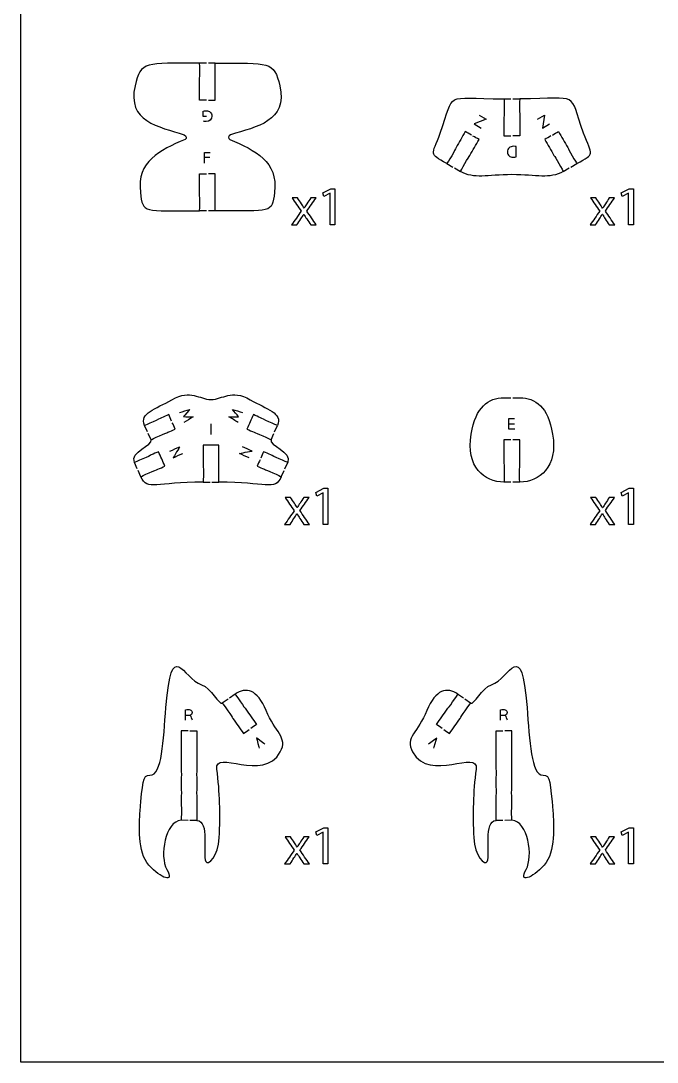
# Model space of a CAD drawing. Extents: x 0 to 710, y 0 to 350.
# Drawn here: x 0 to 120.6, y 0.4 to 197.8 of the extents above; entities that cross this region are included whole.
import ezdxf

# ---------------------------------------------------------------- set-up
doc = ezdxf.new("R2010")
doc.units = 0
doc.header["$MEASUREMENT"] = 0
doc.layers.add('DEFAULT', color=18, linetype='CONTINUOUS')

msp = doc.modelspace()

# ---------------------------------------------------------------- linework, layer by layer
at = {"layer": 'DEFAULT', "color": 18}
for points in [[(710, 0.35), (0, 0.35), (0, 350.35), (710, 350.35)], [(185, 0.35), (0, 0.35), (0, 350.35), (185, 350.35)]]:
    msp.add_lwpolyline(points, close=True, dxfattribs=at)
at = {"layer": 'DEFAULT', "color": 1}
for points in [[(35.19, 189.8), (33.86, 189.8)], [(36.86, 189.8), (35.54, 189.8)], [(91.57, 183.05), (92.9, 183.05)], [(93.25, 183.05), (94.57, 183.05)], [(80.74, 170.77), (81.89, 170.11)], [(82.19, 169.94), (83.34, 169.27)], [(102.81, 169.27), (103.95, 169.94)], [(104.26, 170.11), (105.4, 170.77)], [(35.19, 161.8), (33.86, 161.8)], [(36.86, 161.8), (35.54, 161.8)], [(24, 119.9), (23.46, 121.11)], [(48.1, 119.9), (48.65, 121.11)], [(24.69, 118.37), (24.15, 119.58)], [(47.42, 118.37), (47.96, 119.58)], [(22.07, 112.88), (21.52, 114.09)], [(50.04, 112.88), (50.58, 114.09)], [(22.75, 111.35), (22.21, 112.56)], [(49.36, 111.35), (49.9, 112.56)], [(34.55, 110.36), (35.88, 110.36)], [(36.22, 110.36), (37.55, 110.36)], [(92.89, 110.36), (91.57, 110.36)], [(94.57, 110.36), (93.25, 110.36)], [(39.27, 69.18), (38.18, 68.41)], [(40.64, 70.14), (39.56, 69.38)], [(83.88, 69.38), (82.79, 70.14)], [(85.25, 68.42), (84.16, 69.17)], [(31.7, 46.21), (30.37, 46.24)], [(33.38, 46.17), (32.05, 46.2)], [(91.38, 46.2), (90.06, 46.17)], [(93.06, 46.24), (91.73, 46.21)]]:
    msp.add_lwpolyline(points, dxfattribs=at)
at = {"layer": 'DEFAULT', "color": 18}
for points in [[(86.87, 179.93), (88.18, 179.17), (85.92, 178.28), (87.24, 177.51)], [(97.94, 179.16), (99.26, 179.92), (98.89, 177.51), (100.22, 178.28)], [(34.82, 170.83), (34.82, 172.85), (35.91, 172.85)], [(34.82, 171.96), (35.84, 171.96)], [(36.05, 119.39), (36.05, 121.41)], [(93.64, 120.39), (92.5, 120.39), (92.5, 122.42), (93.59, 122.42)], [(93.55, 121.34), (92.5, 121.34)]]:
    msp.add_lwpolyline(points, dxfattribs=at)
at = {"layer": 'DEFAULT', "color": 5}
for points in [[(58.63, 165.13), (58.61, 165.13), (57.41, 164.49), (57.23, 165.2), (58.73, 166), (59.53, 166), (59.53, 159.12), (58.63, 159.12)], [(115.2, 165.13), (115.18, 165.13), (113.99, 164.49), (113.81, 165.2), (115.31, 166), (116.1, 166), (116.1, 159.12), (115.2, 159.12)], [(57.31, 108.33), (57.29, 108.33), (56.09, 107.69), (55.91, 108.4), (57.42, 109.2), (58.21, 109.2), (58.21, 102.32), (57.31, 102.32)], [(115.2, 108.33), (115.18, 108.33), (113.99, 107.69), (113.81, 108.4), (115.31, 109.2), (116.1, 109.2), (116.1, 102.32), (115.2, 102.32)], [(57.31, 43.95), (57.29, 43.95), (56.09, 43.31), (55.91, 44.01), (57.42, 44.82), (58.21, 44.82), (58.21, 37.94), (57.31, 37.94)], [(115.2, 43.95), (115.18, 43.95), (113.99, 43.31), (113.81, 44.01), (115.31, 44.82), (116.1, 44.82), (116.1, 37.94), (115.2, 37.94)]]:
    msp.add_lwpolyline(points, close=True, dxfattribs=at)
at = {"layer": 'DEFAULT', "color": 1}
for points, knots in [([(35.19, 182.8), (34.75, 182.8), (34.3, 182.8), (33.86, 182.8), (33.86, 183.97), (33.86, 185.13), (33.86, 186.3), (33.86, 186.57), (33.91, 187.08), (33.91, 188.05), (33.91, 189.02), (33.89, 189.8), (33.86, 189.8), (23.61, 189.8), (22.73, 190.24), (21.65, 185.51), (20.1, 178.68), (26.06, 177.82), (30.97, 176.21), (31.42, 176.06), (31.49, 175.52), (31.13, 175.36), (26.27, 173.24), (21.95, 171.19), (22.66, 165.3), (23.14, 161.25), (23.07, 161.8), (33.86, 161.8), (33.89, 161.8), (33.91, 162.58), (33.91, 163.55), (33.91, 164.52), (33.86, 165.03), (33.86, 165.3), (33.86, 166.47), (33.86, 167.63), (33.86, 168.8), (34.3, 168.8), (34.75, 168.8), (35.19, 168.8)], [0, 0, 0, 0, 3.75, 3.75, 3.75, 13.67, 13.67, 13.67, 14.67, 14.67, 14.67, 15.67, 15.67, 15.67, 16.67, 16.67, 16.67, 17.67, 17.67, 17.67, 18.67, 18.67, 18.67, 19.67, 19.67, 19.67, 20.67, 20.67, 20.67, 21.67, 21.67, 21.67, 22.67, 22.67, 22.67, 32.59, 32.59, 32.59, 36.34, 36.34, 36.34, 36.34]), ([(35.54, 182.8), (35.98, 182.8), (36.42, 182.8), (36.86, 182.8), (36.86, 183.97), (36.86, 185.13), (36.86, 186.3), (36.86, 186.57), (36.81, 187.08), (36.81, 188.05), (36.81, 189.02), (36.84, 189.8), (36.86, 189.8), (47.12, 189.8), (48, 190.24), (49.07, 185.51), (50.62, 178.68), (44.67, 177.82), (39.76, 176.21), (39.3, 176.06), (39.24, 175.52), (39.6, 175.36), (44.46, 173.24), (48.78, 171.19), (48.07, 165.3), (47.58, 161.25), (47.66, 161.8), (36.86, 161.8), (36.83, 161.8), (36.81, 162.58), (36.81, 163.55), (36.81, 164.52), (36.86, 165.03), (36.86, 165.3), (36.86, 166.47), (36.86, 167.63), (36.86, 168.8), (36.42, 168.8), (35.98, 168.8), (35.54, 168.8)], [0, 0, 0, 0, 3.76, 3.76, 3.76, 13.68, 13.68, 13.68, 14.68, 14.68, 14.68, 15.68, 15.68, 15.68, 16.68, 16.68, 16.68, 17.68, 17.68, 17.68, 18.68, 18.68, 18.68, 19.68, 19.68, 19.68, 20.68, 20.68, 20.68, 21.68, 21.68, 21.68, 22.68, 22.68, 22.68, 32.6, 32.6, 32.6, 36.36, 36.36, 36.36, 36.36]), ([(85.39, 176.17), (85, 176.39), (84.62, 176.61), (84.24, 176.83), (83.65, 175.82), (83.07, 174.81), (82.49, 173.8), (82.35, 173.57), (82.14, 173.09), (81.66, 172.26), (81.18, 171.44), (80.77, 170.77), (80.74, 170.77), (77.22, 172.78), (77.88, 172.14), (79.5, 176.56), (82.46, 184.66), (79.73, 183.05), (91.57, 183.05), (91.6, 183.05), (91.62, 182.27), (91.62, 181.3), (91.62, 180.34), (91.57, 179.82), (91.57, 179.55), (91.57, 178.39), (91.57, 177.22), (91.57, 176.05), (92.01, 176.05), (92.45, 176.05), (92.89, 176.05)], [0, 0, 0, 0, 3.763243, 3.763243, 3.763243, 13.682402, 13.682402, 13.682402, 14.682402, 14.682402, 14.682402, 15.682402, 15.682402, 15.682402, 16.682402, 16.682402, 16.682402, 17.682402, 17.682402, 17.682402, 18.682402, 18.682402, 18.682402, 19.682402, 19.682402, 19.682402, 29.602402, 29.602402, 29.602402, 33.332402, 33.332402, 33.332402, 33.332402]), ([(100.77, 176.18), (101.14, 176.4), (101.52, 176.61), (101.9, 176.83), (102.49, 175.82), (103.07, 174.81), (103.65, 173.8), (103.79, 173.57), (104, 173.09), (104.48, 172.26), (104.96, 171.44), (105.37, 170.77), (105.4, 170.77), (108.92, 172.78), (108.26, 172.14), (106.65, 176.56), (103.68, 184.66), (106.42, 183.05), (94.57, 183.05), (94.55, 183.05), (94.52, 182.27), (94.52, 181.3), (94.52, 180.34), (94.57, 179.82), (94.57, 179.55), (94.57, 178.39), (94.57, 177.22), (94.57, 176.05), (94.13, 176.05), (93.68, 176.05), (93.24, 176.05)], [0, 0, 0, 0, 3.718602, 3.718602, 3.718602, 13.642764, 13.642764, 13.642764, 14.642764, 14.642764, 14.642764, 15.642764, 15.642764, 15.642764, 16.642764, 16.642764, 16.642764, 17.642764, 17.642764, 17.642764, 18.642764, 18.642764, 18.642764, 19.642764, 19.642764, 19.642764, 29.562764, 29.562764, 29.562764, 33.342764, 33.342764, 33.342764, 33.342764]), ([(100.46, 176), (100.07, 175.78), (99.69, 175.56), (99.3, 175.33), (99.89, 174.32), (100.47, 173.31), (101.05, 172.3), (101.19, 172.07), (101.49, 171.65), (101.97, 170.81), (102.45, 169.98), (102.83, 169.28), (102.8, 169.27), (100.2, 167.77), (97.82, 168.67), (93.07, 168.67), (88.33, 168.67), (85.93, 167.77), (83.34, 169.27), (83.31, 169.28), (83.68, 169.98), (84.17, 170.81), (84.65, 171.65), (84.95, 172.07), (85.08, 172.3), (85.67, 173.31), (86.25, 174.32), (86.84, 175.33), (86.46, 175.55), (86.07, 175.77), (85.69, 175.99)], [0, 0, 0, 0, 3.799224, 3.799224, 3.799224, 13.723386, 13.723386, 13.723386, 14.723386, 14.723386, 14.723386, 15.723386, 15.723386, 15.723386, 16.723386, 16.723386, 16.723386, 17.723386, 17.723386, 17.723386, 18.723386, 18.723386, 18.723386, 19.723386, 19.723386, 19.723386, 29.647548, 29.647548, 29.647548, 33.397135, 33.397135, 33.397135, 33.397135]), ([(28.57, 121.94), (28.39, 122.35), (28.21, 122.75), (28.03, 123.15), (27.57, 122.95), (27.11, 122.74), (26.66, 122.54), (26.41, 122.43), (25.97, 122.17), (25.08, 121.78), (24.2, 121.38), (23.48, 121.09), (23.46, 121.11), (22.43, 123.43), (25.49, 124.2), (28.64, 125.98), (32.31, 128.05), (33.73, 126.03), (36.05, 126.03), (38.37, 126.03), (39.79, 128.05), (43.47, 125.98), (46.62, 124.2), (49.68, 123.43), (48.64, 121.11), (48.63, 121.09), (47.91, 121.38), (47.02, 121.78), (46.14, 122.17), (45.7, 122.43), (45.45, 122.54), (44.99, 122.74), (44.53, 122.95), (44.08, 123.15), (43.67, 122.24), (43.26, 121.33), (42.85, 120.41), (43.31, 120.21), (43.77, 120), (44.22, 119.8), (44.47, 119.69), (44.96, 119.52), (45.84, 119.13), (46.72, 118.74), (47.42, 118.4), (47.42, 118.37), (46.97, 117.37), (51.48, 116.1), (50.58, 114.09), (50.57, 114.07), (49.85, 114.37), (48.97, 114.76), (48.08, 115.15), (47.63, 115.41), (47.39, 115.52), (46.93, 115.72), (46.48, 115.93), (46.02, 116.13), (45.84, 115.73), (45.66, 115.33), (45.48, 114.92)], [0, 0, 0, 0, 3.746638, 3.746638, 3.746638, 8.008058, 8.008058, 8.008058, 9.008058, 9.008058, 9.008058, 10.008058, 10.008058, 10.008058, 11.008058, 11.008058, 11.008058, 12.008058, 12.008058, 12.008058, 13.008058, 13.008058, 13.008058, 14.008058, 14.008058, 14.008058, 15.008058, 15.008058, 15.008058, 16.008058, 16.008058, 16.008058, 20.260352, 20.260352, 20.260352, 28.760852, 28.760852, 28.760852, 33.013145, 33.013145, 33.013145, 34.013145, 34.013145, 34.013145, 35.013145, 35.013145, 35.013145, 36.013145, 36.013145, 36.013145, 37.013145, 37.013145, 37.013145, 38.013145, 38.013145, 38.013145, 42.270492, 42.270492, 42.270492, 46.017131, 46.017131, 46.017131, 46.017131]), ([(92.89, 118.36), (92.45, 118.36), (92.01, 118.36), (91.57, 118.36), (91.57, 116.86), (91.57, 115.36), (91.57, 113.86), (91.57, 113.59), (91.62, 113.08), (91.62, 112.11), (91.62, 111.14), (91.6, 110.36), (91.57, 110.36), (87.9, 110.36), (84.27, 113.25), (85.35, 119.47), (86.24, 124.61), (88.57, 126.36), (91.57, 126.36), (92.01, 126.36), (92.45, 126.36), (92.89, 126.36)], [0, 0, 0, 0, 3.75, 3.75, 3.75, 16.51, 16.51, 16.51, 17.51, 17.51, 17.51, 18.51, 18.51, 18.51, 19.51, 19.51, 19.51, 20.51, 20.51, 20.51, 24.26, 24.26, 24.26, 24.26]), ([(93.25, 126.36), (93.69, 126.36), (94.13, 126.36), (94.57, 126.36), (97.57, 126.36), (99.9, 124.61), (100.79, 119.47), (101.87, 113.25), (98.24, 110.36), (94.57, 110.36), (94.54, 110.36), (94.52, 111.14), (94.52, 112.11), (94.52, 113.08), (94.57, 113.59), (94.57, 113.86), (94.57, 115.36), (94.57, 116.86), (94.57, 118.36), (94.13, 118.36), (93.69, 118.36), (93.25, 118.36)], [0, 0, 0, 0, 3.76, 3.76, 3.76, 4.76, 4.76, 4.76, 5.76, 5.76, 5.76, 6.76, 6.76, 6.76, 7.76, 7.76, 7.76, 20.52, 20.52, 20.52, 24.27, 24.27, 24.27, 24.27]), ([(45.34, 114.61), (45.16, 114.2), (44.97, 113.8), (44.79, 113.4), (45.25, 113.19), (45.71, 112.99), (46.16, 112.78), (46.41, 112.67), (46.9, 112.51), (47.78, 112.12), (48.65, 111.72), (49.36, 111.39), (49.36, 111.35), (48.13, 108.61), (46.44, 110.36), (37.55, 110.36), (37.52, 110.36), (37.5, 111.14), (37.5, 112.11), (37.5, 113.08), (37.55, 113.59), (37.55, 113.86), (37.55, 115.03), (37.55, 116.19), (37.55, 117.36), (36.55, 117.36), (35.55, 117.36), (34.55, 117.36), (34.55, 116.19), (34.55, 115.03), (34.55, 113.86), (34.55, 113.59), (34.6, 113.08), (34.6, 112.11), (34.6, 111.14), (34.58, 110.36), (34.55, 110.36), (25.67, 110.36), (23.98, 108.61), (22.75, 111.35), (22.75, 111.39), (23.45, 111.72), (24.33, 112.12), (25.21, 112.51), (25.7, 112.67), (25.94, 112.78), (26.4, 112.99), (26.86, 113.19), (27.31, 113.4), (26.9, 114.31), (26.5, 115.22), (26.09, 116.13), (25.63, 115.93), (25.17, 115.72), (24.72, 115.52), (24.47, 115.41), (24.02, 115.15), (23.14, 114.76), (22.26, 114.37), (21.54, 114.07), (21.52, 114.09), (20.62, 116.1), (25.14, 117.37), (24.69, 118.37), (24.69, 118.4), (25.39, 118.74), (26.27, 119.13), (27.15, 119.52), (27.63, 119.69), (27.89, 119.8), (28.34, 120), (28.8, 120.21), (29.25, 120.41), (29.07, 120.82), (28.89, 121.22), (28.71, 121.62)], [0, 0, 0, 0, 3.759854, 3.759854, 3.759854, 8.012147, 8.012147, 8.012147, 9.012147, 9.012147, 9.012147, 10.012147, 10.012147, 10.012147, 11.012147, 11.012147, 11.012147, 12.012147, 12.012147, 12.012147, 13.012147, 13.012147, 13.012147, 22.932147, 22.932147, 22.932147, 31.432147, 31.432147, 31.432147, 41.352147, 41.352147, 41.352147, 42.352147, 42.352147, 42.352147, 43.352147, 43.352147, 43.352147, 44.352147, 44.352147, 44.352147, 45.352147, 45.352147, 45.352147, 46.352147, 46.352147, 46.352147, 50.604441, 50.604441, 50.604441, 59.099904, 59.099904, 59.099904, 63.348116, 63.348116, 63.348116, 64.348116, 64.348116, 64.348116, 65.348116, 65.348116, 65.348116, 66.348116, 66.348116, 66.348116, 67.348116, 67.348116, 67.348116, 68.348116, 68.348116, 68.348116, 72.600409, 72.600409, 72.600409, 76.360263, 76.360263, 76.360263, 76.360263]), ([(31.7, 63.16), (31.26, 63.16), (30.81, 63.16), (30.37, 63.16), (30.37, 63.16), (30.37, 58.29), (30.37, 56.66), (30.37, 56.39), (30.42, 55.88), (30.42, 54.91), (30.42, 53.95), (30.37, 53.44), (30.37, 53.16), (30.37, 52.89), (30.42, 52.38), (30.42, 51.41), (30.43, 50.45), (30.38, 49.94), (30.37, 49.66), (30.37, 49.39), (30.43, 48.88), (30.43, 47.91), (30.43, 47.13), (30.41, 46.47), (30.39, 46.24), (27.36, 46.1), (26.25, 39.36), (27.67, 36.9), (29.21, 34.24), (26.56, 35.14), (24.26, 37.73), (22.07, 40.21), (22.4, 45.42), (22.62, 48.04), (23.06, 53.17), (23.09, 54.88), (24.46, 54.8), (26.79, 54.67), (27, 61.4), (27.5, 67.62), (28.61, 81.27), (30.61, 73.08), (34.27, 71.91), (36, 71.36), (37.64, 68.03), (38.18, 68.42), (38.22, 68.42), (38.68, 67.8), (39.23, 67.01), (39.78, 66.22), (40.04, 65.77), (40.19, 65.55), (40.86, 64.59), (41.53, 63.64), (42.2, 62.69), (42.56, 62.94), (42.92, 63.19), (43.29, 63.44)], [0, 0, 0, 0, 3.77, 3.77, 3.77, 4.77, 4.77, 4.77, 5.77, 5.77, 5.77, 6.77, 6.77, 6.77, 7.77, 7.77, 7.77, 8.77, 8.77, 8.77, 9.77, 9.77, 9.77, 10.77, 10.77, 10.77, 11.77, 11.77, 11.77, 12.77, 12.77, 12.77, 13.77, 13.77, 13.77, 14.77, 14.77, 14.77, 15.77, 15.77, 15.77, 16.77, 16.77, 16.77, 17.77, 17.77, 17.77, 18.77, 18.77, 18.77, 19.77, 19.77, 19.77, 29.685165, 29.685165, 29.685165, 33.441347, 33.441347, 33.441347, 33.441347]), ([(80.15, 63.45), (80.52, 63.19), (80.88, 62.94), (81.25, 62.68), (81.91, 63.64), (82.58, 64.59), (83.25, 65.55), (83.41, 65.77), (83.66, 66.22), (84.22, 67.01), (84.76, 67.79), (85.23, 68.42), (85.26, 68.42), (85.81, 68.03), (87.44, 71.36), (89.18, 71.91), (92.83, 73.08), (94.83, 81.27), (95.94, 67.62), (96.45, 61.4), (96.66, 54.67), (98.99, 54.8), (100.36, 54.88), (100.38, 53.17), (100.82, 48.04), (101.04, 45.42), (101.38, 40.2), (99.19, 37.73), (96.89, 35.14), (94.24, 34.24), (95.77, 36.9), (97.19, 39.36), (96.08, 46.1), (93.06, 46.24), (93.04, 46.47), (93.02, 47.13), (93.02, 47.91), (93.02, 48.88), (93.07, 49.39), (93.07, 49.66), (93.07, 49.93), (93.02, 50.45), (93.02, 51.41), (93.03, 52.38), (93.07, 52.89), (93.07, 53.16), (93.07, 53.43), (93.02, 53.94), (93.03, 54.91), (93.03, 55.88), (93.07, 56.39), (93.07, 56.66), (93.07, 58.28), (93.07, 63.16), (93.07, 63.16), (92.63, 63.16), (92.18, 63.16), (91.73, 63.16)], [0, 0, 0, 0, 3.784032, 3.784032, 3.784032, 13.699197, 13.699197, 13.699197, 14.699197, 14.699197, 14.699197, 15.699197, 15.699197, 15.699197, 16.699197, 16.699197, 16.699197, 17.699197, 17.699197, 17.699197, 18.699197, 18.699197, 18.699197, 19.699197, 19.699197, 19.699197, 20.699197, 20.699197, 20.699197, 21.699197, 21.699197, 21.699197, 22.699197, 22.699197, 22.699197, 23.699197, 23.699197, 23.699197, 24.699197, 24.699197, 24.699197, 25.699197, 25.699197, 25.699197, 26.699197, 26.699197, 26.699197, 27.699197, 27.699197, 27.699197, 28.699197, 28.699197, 28.699197, 29.699197, 29.699197, 29.699197, 33.499197, 33.499197, 33.499197, 33.499197]), ([(32.05, 63.16), (32.49, 63.16), (32.93, 63.16), (33.37, 63.16), (33.37, 63.16), (33.37, 58.29), (33.37, 56.66), (33.37, 56.4), (33.32, 55.88), (33.32, 54.91), (33.32, 53.95), (33.37, 53.44), (33.37, 53.16), (33.37, 52.9), (33.32, 52.38), (33.32, 51.41), (33.33, 50.45), (33.37, 49.94), (33.38, 49.67), (33.37, 49.39), (33.33, 48.88), (33.33, 47.91), (33.33, 46.95), (33.35, 46.17), (33.38, 46.17), (35.8, 46.16), (34.44, 39.9), (35.05, 38.4), (35.41, 37.5), (37.5, 39.51), (37.62, 42.89), (37.79, 47.54), (37.74, 51.48), (37.15, 55.9), (36.62, 59.87), (45.95, 53.27), (49.18, 59.19), (50.69, 61.95), (48.15, 62.94), (46.49, 67.02), (44.83, 71.1), (42.65, 71.54), (40.64, 70.14), (40.64, 70.1), (41.06, 69.45), (41.61, 68.68), (42.16, 67.89), (42.49, 67.49), (42.65, 67.27), (43.32, 66.32), (43.99, 65.36), (44.66, 64.4), (44.3, 64.15), (43.93, 63.9), (43.57, 63.64)], [0, 0, 0, 0, 3.74, 3.74, 3.74, 4.74, 4.74, 4.74, 5.74, 5.74, 5.74, 6.74, 6.74, 6.74, 7.74, 7.74, 7.74, 8.74, 8.74, 8.74, 9.74, 9.74, 9.74, 10.74, 10.74, 10.74, 11.74, 11.74, 11.74, 12.74, 12.74, 12.74, 13.74, 13.74, 13.74, 14.74, 14.74, 14.74, 15.74, 15.74, 15.74, 16.74, 16.74, 16.74, 17.74, 17.74, 17.74, 18.74, 18.74, 18.74, 28.669094, 28.669094, 28.669094, 32.425275, 32.425275, 32.425275, 32.425275]), ([(79.87, 63.65), (79.51, 63.9), (79.15, 64.15), (78.79, 64.4), (79.46, 65.36), (80.13, 66.31), (80.8, 67.27), (80.95, 67.49), (81.29, 67.88), (81.84, 68.67), (82.4, 69.46), (82.83, 70.12), (82.81, 70.13), (80.79, 71.54), (78.62, 71.1), (76.96, 67.02), (75.29, 62.93), (72.75, 61.95), (74.26, 59.18), (77.49, 53.27), (86.82, 59.86), (86.29, 55.9), (85.7, 51.48), (85.66, 47.53), (85.83, 42.89), (85.94, 39.51), (88.03, 37.49), (88.4, 38.4), (89, 39.9), (87.65, 46.16), (90.07, 46.17), (90.1, 46.17), (90.12, 46.95), (90.12, 47.91), (90.12, 48.88), (90.07, 49.39), (90.07, 49.67), (90.07, 49.94), (90.12, 50.45), (90.13, 51.41), (90.13, 52.38), (90.07, 52.89), (90.08, 53.16), (90.07, 53.43), (90.12, 53.94), (90.13, 54.91), (90.13, 55.88), (90.07, 56.39), (90.08, 56.66), (90.08, 58.29), (90.08, 63.16), (90.08, 63.16), (90.51, 63.16), (90.95, 63.16), (91.38, 63.16)], [0, 0, 0, 0, 3.720134, 3.720134, 3.720134, 13.643491, 13.643491, 13.643491, 14.643491, 14.643491, 14.643491, 15.643491, 15.643491, 15.643491, 16.643491, 16.643491, 16.643491, 17.643491, 17.643491, 17.643491, 18.643491, 18.643491, 18.643491, 19.643491, 19.643491, 19.643491, 20.643491, 20.643491, 20.643491, 21.643491, 21.643491, 21.643491, 22.643491, 22.643491, 22.643491, 23.643491, 23.643491, 23.643491, 24.643491, 24.643491, 24.643491, 25.643491, 25.643491, 25.643491, 26.643491, 26.643491, 26.643491, 27.643491, 27.643491, 27.643491, 28.643491, 28.643491, 28.643491, 32.333491, 32.333491, 32.333491, 32.333491])]:
    msp.add_open_spline(points, degree=3, knots=knots, dxfattribs=at)
at = {"layer": 'DEFAULT', "color": 18}
for points, knots in [([(35.2, 179.71), (34.98, 179.71), (34.76, 179.71), (34.53, 179.71), (34.53, 180.03), (34.53, 180.36), (34.53, 180.68), (34.65, 180.72), (34.88, 180.79), (35.15, 180.79), (35.46, 180.79), (35.71, 180.71), (35.91, 180.52), (36.08, 180.36), (36.19, 180.09), (36.19, 179.77), (36.19, 179.17), (35.77, 178.73), (35.1, 178.73), (34.86, 178.73), (34.68, 178.78), (34.59, 178.82)], [0, 0, 0, 0, 1.887, 1.887, 1.887, 4.641, 4.641, 4.641, 5.641, 5.641, 5.641, 6.641, 6.641, 6.641, 7.641, 7.641, 7.641, 8.641, 8.641, 8.641, 9.641, 9.641, 9.641, 9.641]), ([(93.9, 172.03), (93.74, 172), (93.55, 171.98), (93.35, 171.98), (92.97, 171.98), (92.7, 172.07), (92.53, 172.24), (92.35, 172.4), (92.24, 172.64), (92.24, 172.96), (92.24, 173.29), (92.34, 173.56), (92.53, 173.75), (92.72, 173.94), (93.03, 174.04), (93.43, 174.04), (93.61, 174.04), (93.77, 174.03), (93.9, 174.01), (93.9, 173.35), (93.9, 172.69), (93.9, 172.03)], [0, 0, 0, 0, 1, 1, 1, 2, 2, 2, 3, 3, 3, 4, 4, 4, 5, 5, 5, 6, 6, 6, 11.635, 11.635, 11.635, 11.635]), ([(30.08, 123.55), (30.73, 123.75), (31.38, 123.94), (32.03, 124.14), (32.03, 124.14), (30.99, 122.9), (30.82, 122.77), (31.44, 122.75), (32.05, 122.74), (32.66, 122.72), (32.08, 122.37), (31.5, 122.02), (30.92, 121.67)], [0, 0, 0, 0, 5.778291, 5.778291, 5.778291, 6.778291, 6.778291, 6.778291, 11.990118, 11.990118, 11.990118, 17.760534, 17.760534, 17.760534, 17.760534]), ([(41.19, 121.67), (40.61, 122.03), (40.03, 122.38), (39.45, 122.74), (39.45, 122.74), (41.06, 122.79), (41.28, 122.75), (40.88, 123.22), (40.48, 123.69), (40.09, 124.15), (40.74, 123.95), (41.38, 123.75), (42.03, 123.55)], [0, 0, 0, 0, 5.777978, 5.777978, 5.777978, 6.777978, 6.777978, 6.777978, 11.990675, 11.990675, 11.990675, 17.761672, 17.761672, 17.761672, 17.761672]), ([(28.27, 116.24), (28.88, 116.51), (29.49, 116.79), (30.11, 117.06), (30.11, 117.06), (28.99, 115.13), (28.84, 114.95), (29.45, 115.24), (30.06, 115.52), (30.68, 115.8)], [0, 0, 0, 0, 5.72842, 5.72842, 5.72842, 6.72842, 6.72842, 6.72842, 12.45709, 12.45709, 12.45709, 12.45709]), ([(43.27, 114.95), (42.65, 115.23), (42.04, 115.5), (41.42, 115.78), (41.42, 115.78), (43.61, 116.24), (43.84, 116.24), (43.22, 116.51), (42.6, 116.77), (41.99, 117.04)], [0, 0, 0, 0, 5.728199, 5.728199, 5.728199, 6.728199, 6.728199, 6.728199, 12.457019, 12.457019, 12.457019, 12.457019]), ([(31.22, 65.19), (31.22, 65.85), (31.22, 66.52), (31.22, 67.18), (31.36, 67.21), (31.54, 67.23), (31.72, 67.23), (32, 67.23), (32.18, 67.17), (32.31, 67.06), (32.41, 66.97), (32.47, 66.83), (32.47, 66.68), (32.47, 66.41), (32.28, 66.12), (31.9, 66.12)], [0, 0, 0, 0, 5.652, 5.652, 5.652, 6.652, 6.652, 6.652, 7.652, 7.652, 7.652, 8.652, 8.652, 8.652, 9.652, 9.652, 9.652, 9.652]), ([(90.93, 65.19), (90.93, 65.85), (90.93, 66.52), (90.93, 67.18), (91.06, 67.21), (91.25, 67.23), (91.43, 67.23), (91.71, 67.23), (91.89, 67.17), (92.01, 67.06), (92.12, 66.97), (92.17, 66.83), (92.17, 66.68), (92.17, 66.41), (91.99, 66.12), (91.61, 66.12)], [0, 0, 0, 0, 5.652, 5.652, 5.652, 6.652, 6.652, 6.652, 7.652, 7.652, 7.652, 8.652, 8.652, 8.652, 9.652, 9.652, 9.652, 9.652]), ([(32.52, 65.19), (32.48, 65.25), (32.42, 65.42), (32.34, 65.67), (32.23, 66.02), (32.12, 66.11), (31.81, 66.12), (31.61, 66.12), (31.42, 66.12), (31.22, 66.12)], [0, 0, 0, 0, 1, 1, 1, 2, 2, 2, 3.658, 3.658, 3.658, 3.658]), ([(92.22, 65.19), (92.18, 65.25), (92.12, 65.42), (92.05, 65.67), (91.94, 66.02), (91.83, 66.11), (91.51, 66.12), (91.32, 66.12), (91.12, 66.12), (90.93, 66.12)], [0, 0, 0, 0, 1, 1, 1, 2, 2, 2, 3.658, 3.658, 3.658, 3.658]), ([(46.25, 60.65), (46.25, 60.65), (44.85, 61.67), (44.65, 61.84), (44.74, 61.59), (45.18, 59.9), (45.18, 59.9)], [0, 0, 0, 0, 1.019416, 1.019416, 1.019416, 2.019416, 2.019416, 2.019416, 2.019416]), ([(78.26, 59.91), (78.26, 59.91), (78.74, 61.56), (78.83, 61.81), (78.63, 61.65), (77.2, 60.65), (77.2, 60.65)], [0, 0, 0, 0, 1.02, 1.02, 1.02, 2.02, 2.02, 2.02, 2.02])]:
    msp.add_open_spline(points, degree=3, knots=knots, dxfattribs=at)
at = {"layer": 'DEFAULT', "color": 5}
for points, knots in [([(52.44, 164.24), (52.68, 163.88), (52.92, 163.51), (53.17, 163.14), (53.36, 162.86), (53.52, 162.59), (53.68, 162.31), (53.7, 162.31), (53.71, 162.31), (53.72, 162.31), (53.89, 162.61), (54.06, 162.88), (54.22, 163.15), (54.46, 163.52), (54.7, 163.88), (54.94, 164.24), (55.28, 164.24), (55.61, 164.24), (55.95, 164.24), (55.37, 163.42), (54.79, 162.59), (54.2, 161.77), (54.8, 160.89), (55.4, 160), (56, 159.12), (55.65, 159.12), (55.3, 159.12), (54.94, 159.12), (54.69, 159.51), (54.44, 159.89), (54.19, 160.28), (53.99, 160.57), (53.82, 160.86), (53.64, 161.16), (53.64, 161.16), (53.63, 161.16), (53.62, 161.16), (53.45, 160.86), (53.27, 160.58), (53.08, 160.28), (52.83, 159.89), (52.59, 159.51), (52.34, 159.12), (52, 159.12), (51.66, 159.12), (51.31, 159.12), (51.92, 159.99), (52.53, 160.86), (53.13, 161.74), (52.56, 162.57), (51.98, 163.41), (51.4, 164.24), (51.74, 164.24), (52.09, 164.24), (52.44, 164.24)], [0, 0, 0, 0, 3.744236, 3.744236, 3.744236, 4.744236, 4.744236, 4.744236, 4.834236, 4.834236, 4.834236, 5.834236, 5.834236, 5.834236, 9.536897, 9.536897, 9.536897, 12.386897, 12.386897, 12.386897, 20.976594, 20.976594, 20.976594, 30.045762, 30.045762, 30.045762, 33.044762, 33.044762, 33.044762, 36.947299, 36.947299, 36.947299, 37.947299, 37.947299, 37.947299, 38.007299, 38.007299, 38.007299, 39.007299, 39.007299, 39.007299, 42.893544, 42.893544, 42.893544, 45.803544, 45.803544, 45.803544, 54.833966, 54.833966, 54.833966, 63.478875, 63.478875, 63.478875, 66.417875, 66.417875, 66.417875, 66.417875]), ([(109.01, 164.24), (109.26, 163.88), (109.5, 163.51), (109.74, 163.14), (109.93, 162.86), (110.09, 162.59), (110.26, 162.31), (110.27, 162.31), (110.28, 162.31), (110.29, 162.31), (110.46, 162.61), (110.63, 162.88), (110.8, 163.15), (111.04, 163.52), (111.28, 163.88), (111.52, 164.24), (111.86, 164.24), (112.19, 164.24), (112.53, 164.24), (111.94, 163.42), (111.36, 162.59), (110.78, 161.77), (111.38, 160.89), (111.98, 160), (112.58, 159.12), (112.23, 159.12), (111.87, 159.12), (111.52, 159.12), (111.27, 159.51), (111.02, 159.89), (110.77, 160.28), (110.57, 160.57), (110.4, 160.86), (110.22, 161.16), (110.21, 161.16), (110.2, 161.16), (110.2, 161.16), (110.03, 160.86), (109.85, 160.58), (109.66, 160.28), (109.41, 159.89), (109.16, 159.51), (108.92, 159.12), (108.58, 159.12), (108.23, 159.12), (107.89, 159.12), (108.5, 159.99), (109.1, 160.86), (109.71, 161.74), (109.13, 162.57), (108.55, 163.41), (107.98, 164.24), (108.32, 164.24), (108.67, 164.24), (109.01, 164.24)], [0, 0, 0, 0, 3.744236, 3.744236, 3.744236, 4.744236, 4.744236, 4.744236, 4.834236, 4.834236, 4.834236, 5.834236, 5.834236, 5.834236, 9.536897, 9.536897, 9.536897, 12.386897, 12.386897, 12.386897, 20.976594, 20.976594, 20.976594, 30.045762, 30.045762, 30.045762, 33.044762, 33.044762, 33.044762, 36.947845, 36.947845, 36.947845, 37.947845, 37.947845, 37.947845, 38.007845, 38.007845, 38.007845, 39.007845, 39.007845, 39.007845, 42.89409, 42.89409, 42.89409, 45.80409, 45.80409, 45.80409, 54.834512, 54.834512, 54.834512, 63.479421, 63.479421, 63.479421, 66.418421, 66.418421, 66.418421, 66.418421]), ([(51.12, 107.44), (51.36, 107.08), (51.61, 106.71), (51.85, 106.34), (52.04, 106.06), (52.2, 105.79), (52.37, 105.51), (52.38, 105.51), (52.39, 105.51), (52.4, 105.51), (52.57, 105.81), (52.74, 106.08), (52.91, 106.35), (53.15, 106.72), (53.39, 107.08), (53.63, 107.44), (53.96, 107.44), (54.3, 107.44), (54.63, 107.44), (54.05, 106.62), (53.47, 105.79), (52.89, 104.97), (53.49, 104.09), (54.09, 103.2), (54.69, 102.32), (54.33, 102.32), (53.98, 102.32), (53.63, 102.32), (53.38, 102.71), (53.13, 103.09), (52.88, 103.47), (52.67, 103.77), (52.51, 104.06), (52.33, 104.36), (52.32, 104.36), (52.31, 104.36), (52.3, 104.36), (52.14, 104.06), (51.96, 103.78), (51.76, 103.47), (51.52, 103.09), (51.27, 102.71), (51.02, 102.32), (50.68, 102.32), (50.34, 102.32), (50, 102.32), (50.6, 103.19), (51.21, 104.06), (51.82, 104.94), (51.24, 105.77), (50.66, 106.61), (50.08, 107.44), (50.43, 107.44), (50.77, 107.44), (51.12, 107.44)], [0, 0, 0, 0, 3.743402, 3.743402, 3.743402, 4.743402, 4.743402, 4.743402, 4.833402, 4.833402, 4.833402, 5.833402, 5.833402, 5.833402, 9.536064, 9.536064, 9.536064, 12.386064, 12.386064, 12.386064, 20.974944, 20.974944, 20.974944, 30.044111, 30.044111, 30.044111, 33.043111, 33.043111, 33.043111, 36.945357, 36.945357, 36.945357, 37.945357, 37.945357, 37.945357, 38.005357, 38.005357, 38.005357, 39.005357, 39.005357, 39.005357, 42.890761, 42.890761, 42.890761, 45.800761, 45.800761, 45.800761, 54.830362, 54.830362, 54.830362, 63.475839, 63.475839, 63.475839, 66.415839, 66.415839, 66.415839, 66.415839]), ([(109.01, 107.44), (109.26, 107.08), (109.5, 106.71), (109.74, 106.34), (109.93, 106.06), (110.09, 105.79), (110.26, 105.51), (110.27, 105.51), (110.28, 105.51), (110.29, 105.51), (110.46, 105.81), (110.63, 106.08), (110.8, 106.35), (111.04, 106.72), (111.28, 107.08), (111.52, 107.44), (111.86, 107.44), (112.19, 107.44), (112.53, 107.44), (111.94, 106.62), (111.36, 105.79), (110.78, 104.97), (111.38, 104.09), (111.98, 103.2), (112.58, 102.32), (112.23, 102.32), (111.87, 102.32), (111.52, 102.32), (111.27, 102.71), (111.02, 103.09), (110.77, 103.47), (110.57, 103.77), (110.4, 104.06), (110.22, 104.36), (110.21, 104.36), (110.2, 104.36), (110.2, 104.36), (110.03, 104.06), (109.85, 103.78), (109.66, 103.47), (109.41, 103.09), (109.16, 102.71), (108.92, 102.32), (108.58, 102.32), (108.23, 102.32), (107.89, 102.32), (108.5, 103.19), (109.1, 104.06), (109.71, 104.94), (109.13, 105.77), (108.55, 106.61), (107.98, 107.44), (108.32, 107.44), (108.67, 107.44), (109.01, 107.44)], [2.94, 2.94, 2.94, 2.94, 6.684236, 6.684236, 6.684236, 7.684236, 7.684236, 7.684236, 7.774236, 7.774236, 7.774236, 8.774236, 8.774236, 8.774236, 12.476897, 12.476897, 12.476897, 15.326897, 15.326897, 15.326897, 23.915777, 23.915777, 23.915777, 32.984944, 32.984944, 32.984944, 35.983944, 35.983944, 35.983944, 39.88619, 39.88619, 39.88619, 40.88619, 40.88619, 40.88619, 40.94619, 40.94619, 40.94619, 41.94619, 41.94619, 41.94619, 45.831594, 45.831594, 45.831594, 48.741594, 48.741594, 48.741594, 57.771195, 57.771195, 57.771195, 66.416673, 66.416673, 66.416673, 69.356673, 69.356673, 69.356673, 69.356673]), ([(51.12, 43.06), (51.36, 42.7), (51.61, 42.33), (51.85, 41.96), (52.04, 41.68), (52.2, 41.41), (52.37, 41.13), (52.38, 41.13), (52.39, 41.13), (52.4, 41.13), (52.57, 41.43), (52.74, 41.7), (52.91, 41.97), (53.15, 42.34), (53.39, 42.7), (53.63, 43.06), (53.96, 43.06), (54.3, 43.06), (54.63, 43.06), (54.05, 42.24), (53.47, 41.41), (52.89, 40.59), (53.49, 39.7), (54.09, 38.82), (54.69, 37.94), (54.33, 37.94), (53.98, 37.94), (53.63, 37.94), (53.38, 38.32), (53.13, 38.71), (52.88, 39.09), (52.67, 39.39), (52.51, 39.68), (52.33, 39.98), (52.32, 39.98), (52.31, 39.98), (52.3, 39.98), (52.14, 39.68), (51.96, 39.4), (51.76, 39.09), (51.52, 38.71), (51.27, 38.32), (51.02, 37.94), (50.68, 37.94), (50.34, 37.94), (50, 37.94), (50.6, 38.81), (51.21, 39.68), (51.82, 40.55), (51.24, 41.39), (50.66, 42.23), (50.08, 43.06), (50.43, 43.06), (50.77, 43.06), (51.12, 43.06)], [0, 0, 0, 0, 3.743402, 3.743402, 3.743402, 4.743402, 4.743402, 4.743402, 4.833402, 4.833402, 4.833402, 5.833402, 5.833402, 5.833402, 9.536064, 9.536064, 9.536064, 12.386064, 12.386064, 12.386064, 20.975761, 20.975761, 20.975761, 30.044928, 30.044928, 30.044928, 33.043928, 33.043928, 33.043928, 36.947012, 36.947012, 36.947012, 37.947012, 37.947012, 37.947012, 38.007012, 38.007012, 38.007012, 39.007012, 39.007012, 39.007012, 42.893257, 42.893257, 42.893257, 45.803257, 45.803257, 45.803257, 54.833679, 54.833679, 54.833679, 63.479156, 63.479156, 63.479156, 66.419156, 66.419156, 66.419156, 66.419156]), ([(109.01, 43.06), (109.26, 42.7), (109.5, 42.33), (109.74, 41.96), (109.93, 41.68), (110.09, 41.41), (110.26, 41.13), (110.27, 41.13), (110.28, 41.13), (110.29, 41.13), (110.46, 41.43), (110.63, 41.7), (110.8, 41.97), (111.04, 42.34), (111.28, 42.7), (111.52, 43.06), (111.86, 43.06), (112.19, 43.06), (112.53, 43.06), (111.94, 42.24), (111.36, 41.41), (110.78, 40.59), (111.38, 39.7), (111.98, 38.82), (112.58, 37.94), (112.23, 37.94), (111.87, 37.94), (111.52, 37.94), (111.27, 38.32), (111.02, 38.71), (110.77, 39.09), (110.57, 39.39), (110.4, 39.68), (110.22, 39.98), (110.21, 39.98), (110.2, 39.98), (110.2, 39.98), (110.03, 39.68), (109.85, 39.4), (109.66, 39.09), (109.41, 38.71), (109.16, 38.32), (108.92, 37.94), (108.58, 37.94), (108.23, 37.94), (107.89, 37.94), (108.5, 38.81), (109.1, 39.68), (109.71, 40.55), (109.13, 41.39), (108.55, 42.23), (107.98, 43.06), (108.32, 43.06), (108.67, 43.06), (109.01, 43.06)], [2.939, 2.939, 2.939, 2.939, 6.682402, 6.682402, 6.682402, 7.682402, 7.682402, 7.682402, 7.772402, 7.772402, 7.772402, 8.772402, 8.772402, 8.772402, 12.475064, 12.475064, 12.475064, 15.325064, 15.325064, 15.325064, 23.914761, 23.914761, 23.914761, 32.983928, 32.983928, 32.983928, 35.982928, 35.982928, 35.982928, 39.886012, 39.886012, 39.886012, 40.886012, 40.886012, 40.886012, 40.946012, 40.946012, 40.946012, 41.946012, 41.946012, 41.946012, 45.832257, 45.832257, 45.832257, 48.742257, 48.742257, 48.742257, 57.772679, 57.772679, 57.772679, 66.417587, 66.417587, 66.417587, 69.356587, 69.356587, 69.356587, 69.356587])]:
    msp.add_open_spline(points, degree=3, knots=knots, dxfattribs=at)

doc.saveas('drawing.dxf')
